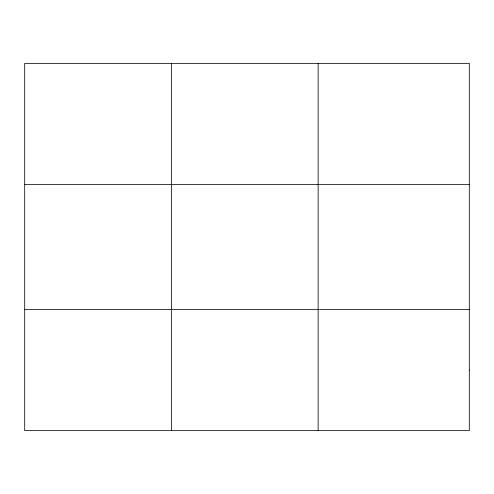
<?xml version="1.0" encoding="UTF-8"?>
<svg xmlns="http://www.w3.org/2000/svg" width="494" height="494" viewBox="0 0 494 494"><rect width="100%" height="100%" fill="white"/><g stroke="black" fill="none" stroke-linecap="round" stroke-linejoin="round"><path stroke-width="0.74" d="M171.418 63.362L171.418 430.638M318.136 63.362L318.136 430.638M24.7 184.565L469.3 184.565M24.7 309.435L469.3 309.435M469.3 370.037L469.3 430.638L24.7 430.638L24.7 63.362L469.3 63.362L469.3 370.037"/></g></svg>
